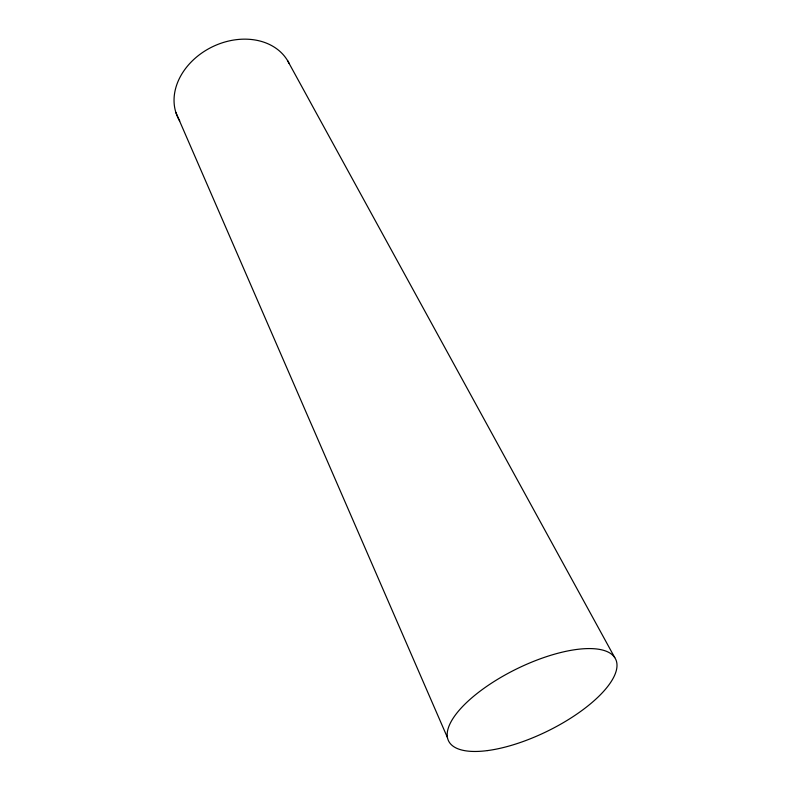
<?xml version="1.0" encoding="UTF-8"?>
<svg xmlns="http://www.w3.org/2000/svg" width="791" height="791" viewBox="0 0 791 791"><rect width="100%" height="100%" fill="white"/><g stroke="black" fill="none" stroke-linecap="round" stroke-linejoin="round"><path stroke-width="1.19" d="M287.499 60.482L614.745 657.598M175.889 112.51L447.479 737.647M179.735 120.964A61.846 48.676 -26.1 0 1 210.198 47.915A61.846 48.676 -26.1 0 1 289.15 63.537M487.454 750.59A92.992 34.725 -26.1 0 0 616.96 666.546A92.992 34.725 -26.1 0 0 491.873 682.93A92.992 34.725 -26.1 0 0 487.454 750.59"/></g></svg>
